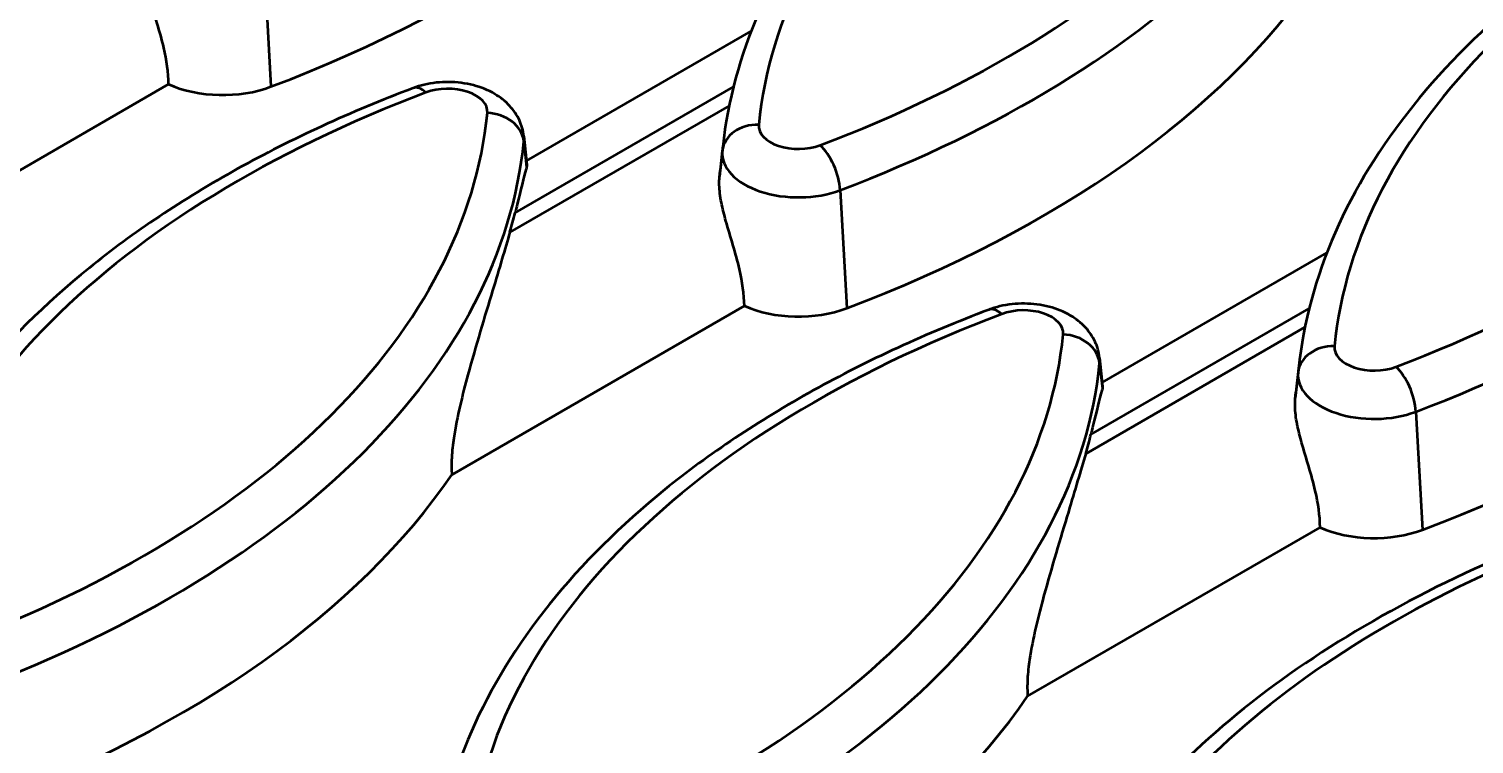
# Model space of a CAD drawing. Header units: millimetres. Extents: x 0 to 2219, y -32 to 1188.
# Drawn here: x 299.24 to 322.9, y 154.5 to 166.21 of the extents above; entities that cross this region are included whole.
import ezdxf

# ---------------------------------------------------------------- set-up
doc = ezdxf.new("R2010")
doc.units = ezdxf.units.MM
doc.header["$LTSCALE"] = 2
doc.layers.add('Sichtbar (ISO)', color=7, linetype='Continuous', lineweight=50)
doc.layers.add('Sichtbar schmal (ISO)', color=7, linetype='Continuous', lineweight=50)

msp = doc.modelspace()

# ---------------------------------------------------------------- linework, layer by layer
at = {"layer": 'Sichtbar (ISO)'}
for p, q in [((307.3832, 164.052), (311.0623, 166.1762)), ((296.7344, 162.5413), (301.5231, 165.3061)), ((307.3399, 164.4551), (307.3903, 163.9861)), ((310.5974, 164.2823), (310.5556, 163.8934)), ((316.8113, 160.4232), (320.4904, 162.5473)), ((306.1624, 158.9124), (310.9512, 161.6772)), ((316.768, 160.8263), (316.8184, 160.3572)), ((320.0255, 160.6534), (319.9837, 160.2645)), ((315.5905, 155.2836), (320.3793, 158.0483))]:
    msp.add_line(p, q, dxfattribs=at)
for centre, major_axis, start_param, end_param in [((292.1978, 174.969), (20.085, 0), 5.2921002, 5.9067594), ((301.6259, 171.3401), (20.085, 0), 5.2921002, 5.9067594), ((302.4084, 165.9654), (-1.445, 0), 0.9113221, 2.1505075), ((311.054, 167.7112), (20.085, 0), 5.2921002, 5.9067594), ((287.4837, 164.8081), (19.91, 0), 6.1148977, 6.1429316), ((311.8365, 162.3365), (-1.445, 0), 0.9113221, 2.1505075), ((296.9118, 161.1793), (19.91, 0), 6.1148977, 6.1429316), ((287.4837, 163.1751), (20.085, 0), 5.2921002, 5.9067594), ((321.2646, 158.7077), (-1.445, 0), 0.9113221, 2.1505075), ((296.9118, 159.5463), (20.085, 0), 5.2921002, 5.9067594)]:
    msp.add_ellipse(centre, major_axis=major_axis, ratio=0.5773503, start_param=start_param, end_param=end_param, dxfattribs=at)
for points, knots in [([(319.6682, 173.4081), (318.6434, 173.0207), (317.6784, 172.5773), (315.9001, 171.5905), (315.0868, 171.0473), (313.6395, 169.8754), (313.0056, 169.2468), (311.9421, 167.9204), (311.5124, 167.2225), (310.8803, 165.7796), (310.6781, 165.0344), (310.5974, 164.2823)], [2.93590568, 2.93590568, 2.93590568, 2.93590568, 3.12174204, 3.12174204, 3.30757839, 3.30757839, 3.49341475, 3.49341475, 3.67925111, 3.67925111, 3.86508746, 3.86508746, 3.86508746, 3.86508746]), ([(329.0963, 169.7793), (328.0715, 169.3919), (327.1065, 168.9484), (325.3282, 167.9616), (324.5149, 167.4184), (323.0676, 166.2466), (322.4337, 165.6179), (321.3701, 164.2915), (320.9405, 163.5936), (320.3084, 162.1507), (320.1062, 161.4055), (320.0255, 160.6534)], [2.93590568, 2.93590568, 2.93590568, 2.93590568, 3.12174204, 3.12174204, 3.30757839, 3.30757839, 3.49341475, 3.49341475, 3.67925111, 3.67925111, 3.86508746, 3.86508746, 3.86508746, 3.86508746]), ([(301.5231, 165.3061), (301.5198, 165.4942), (301.4922, 165.6984), (301.3839, 166.1702), (301.2928, 166.4408), (301.1942, 166.7909), (301.1671, 166.8951), (301.1274, 167.0976), (301.1151, 167.1961), (301.1113, 167.3307), (301.1129, 167.3781), (301.1174, 167.4246)], [0.04336489, 0.04336489, 0.04336489, 0.04336489, 0.19996601, 0.19996601, 0.39993202, 0.39993202, 0.47560066, 0.47560066, 0.55126929, 0.55126929, 0.59299387, 0.59299387, 0.59299387, 0.59299387]), ([(305.5261, 165.2432), (304.5013, 164.8558), (303.5363, 164.4123), (301.758, 163.4256), (300.9446, 162.8823), (299.4974, 161.7105), (298.8635, 161.0818), (297.7999, 159.7554), (297.3703, 159.0575), (296.7382, 157.6146), (296.536, 156.8695), (296.4552, 156.1174)], [2.93590568, 2.93590568, 2.93590568, 2.93590568, 3.12174204, 3.12174204, 3.30757839, 3.30757839, 3.49341475, 3.49341475, 3.67925111, 3.67925111, 3.86508746, 3.86508746, 3.86508746, 3.86508746]), ([(307.3399, 164.4551), (307.33, 164.548), (307.3039, 164.6372), (307.2259, 164.8058), (307.1719, 164.8827), (307.0373, 165.03), (306.9538, 165.0938), (306.7549, 165.2121), (306.6369, 165.2581), (306.3835, 165.3247), (306.2473, 165.3419), (305.9756, 165.3445), (305.8402, 165.3302), (305.6466, 165.2841), (305.5858, 165.2658), (305.5261, 165.2432)], [0.8473015, 0.8473015, 0.8473015, 0.8473015, 1.0461813, 1.0461813, 1.2705319, 1.2705319, 1.5560441, 1.5560441, 1.9290652, 1.9290652, 2.3395873, 2.3395873, 2.7469542, 2.7469542, 2.9359057, 2.9359057, 2.9359057, 2.9359057]), ([(307.3855, 163.947), (307.3831, 163.939), (307.3807, 163.9306), (307.3392, 163.7852), (307.2888, 163.5732), (307.2214, 163.2961), (307.21, 163.2496), (307.1982, 163.2012)], [0.70958265, 0.70958265, 0.70958265, 0.70958265, 0.73010989, 0.73010989, 1.0546565, 1.0546565, 1.11670002, 1.11670002, 1.11670002, 1.11670002]), ([(310.9512, 161.6772), (310.9479, 161.8653), (310.9203, 162.0695), (310.812, 162.5413), (310.7209, 162.8119), (310.6222, 163.162), (310.5952, 163.2662), (310.5555, 163.4688), (310.5432, 163.5672), (310.5394, 163.7018), (310.541, 163.7492), (310.5455, 163.7957)], [0.04336489, 0.04336489, 0.04336489, 0.04336489, 0.19996601, 0.19996601, 0.39993202, 0.39993202, 0.47560066, 0.47560066, 0.55126929, 0.55126929, 0.59299387, 0.59299387, 0.59299387, 0.59299387]), ([(310.5455, 163.7957), (310.5479, 163.8195), (310.5503, 163.843), (310.5537, 163.8754), (310.5547, 163.8844), (310.5556, 163.8934)], [0.709582647, 0.709582647, 0.709582647, 0.709582647, 0.73010989, 0.73010989, 0.738013886, 0.738013886, 0.738013886, 0.738013886]), ([(307.1125, 162.8828), (307.033, 162.6135), (306.9366, 162.2882), (306.7003, 161.5023), (306.5553, 161.0303), (306.3413, 160.242), (306.2441, 159.8564), (306.1786, 159.4094), (306.1658, 159.2969), (306.1547, 159.0896), (306.1557, 158.9943), (306.1624, 158.9124)], [-1.1741314, -1.1741314, -1.1741314, -1.1741314, -0.8282199, -0.8282199, -0.4165788, -0.4165788, -0.1554996, -0.1554996, -0.0777498, -0.0777498, -0.0059838, -0.0059838, -0.0059838, -0.0059838]), ([(316.768, 160.8263), (316.7581, 160.9191), (316.732, 161.0083), (316.654, 161.1769), (316.5999, 161.2538), (316.4654, 161.4011), (316.3819, 161.4649), (316.183, 161.5832), (316.065, 161.6293), (315.8116, 161.6958), (315.6754, 161.713), (315.4037, 161.7156), (315.2683, 161.7013), (315.0746, 161.6552), (315.0139, 161.6369), (314.9542, 161.6143)], [0.8473015, 0.8473015, 0.8473015, 0.8473015, 1.0461813, 1.0461813, 1.2705319, 1.2705319, 1.5560441, 1.5560441, 1.9290652, 1.9290652, 2.3395873, 2.3395873, 2.7469542, 2.7469542, 2.9359057, 2.9359057, 2.9359057, 2.9359057]), ([(314.9542, 161.6143), (313.9294, 161.2269), (312.9644, 160.7834), (311.1861, 159.7967), (310.3727, 159.2535), (308.9255, 158.0816), (308.2916, 157.4529), (307.228, 156.1266), (306.7984, 155.4287), (306.1662, 153.9857), (305.9641, 153.2406), (305.8833, 152.4885)], [2.93590568, 2.93590568, 2.93590568, 2.93590568, 3.12174204, 3.12174204, 3.30757839, 3.30757839, 3.49341475, 3.49341475, 3.67925111, 3.67925111, 3.86508746, 3.86508746, 3.86508746, 3.86508746]), ([(316.8136, 160.3182), (316.8112, 160.3101), (316.8087, 160.3017), (316.7673, 160.1563), (316.7169, 159.9443), (316.6495, 159.6673), (316.6381, 159.6207), (316.6263, 159.5723)], [0.70958265, 0.70958265, 0.70958265, 0.70958265, 0.73010989, 0.73010989, 1.0546565, 1.0546565, 1.11670002, 1.11670002, 1.11670002, 1.11670002]), ([(319.9736, 160.1669), (319.976, 160.1906), (319.9784, 160.2141), (319.9818, 160.2466), (319.9827, 160.2555), (319.9837, 160.2645)], [0.709582647, 0.709582647, 0.709582647, 0.709582647, 0.73010989, 0.73010989, 0.738013886, 0.738013886, 0.738013886, 0.738013886]), ([(320.3793, 158.0483), (320.376, 158.2364), (320.3484, 158.4407), (320.2401, 158.9124), (320.149, 159.1831), (320.0503, 159.5331), (320.0233, 159.6373), (319.9836, 159.8399), (319.9713, 159.9384), (319.9675, 160.073), (319.9691, 160.1203), (319.9736, 160.1669)], [0.04336489, 0.04336489, 0.04336489, 0.04336489, 0.19996601, 0.19996601, 0.39993202, 0.39993202, 0.47560066, 0.47560066, 0.55126929, 0.55126929, 0.59299387, 0.59299387, 0.59299387, 0.59299387]), ([(316.5406, 159.2539), (316.4611, 158.9846), (316.3647, 158.6593), (316.1284, 157.8734), (315.9834, 157.4014), (315.7694, 156.6131), (315.6722, 156.2275), (315.6067, 155.7805), (315.5939, 155.668), (315.5828, 155.4608), (315.5838, 155.3655), (315.5905, 155.2836)], [-1.1741314, -1.1741314, -1.1741314, -1.1741314, -0.8282199, -0.8282199, -0.4165788, -0.4165788, -0.1554996, -0.1554996, -0.0777498, -0.0777498, -0.0059838, -0.0059838, -0.0059838, -0.0059838]), ([(324.3823, 157.9854), (323.4828, 157.6454), (322.6294, 157.2622), (321.0365, 156.4177), (320.297, 155.9564), (318.9512, 154.9653), (318.3449, 154.4354), (317.2828, 153.3176), (316.827, 152.7296), (316.0819, 151.5083), (315.7927, 150.8749), (315.5939, 150.2278)], [2.93590568, 2.93590568, 2.93590568, 2.93590568, 3.09901472, 3.09901472, 3.26212377, 3.26212377, 3.42523281, 3.42523281, 3.58834185, 3.58834185, 3.7514509, 3.7514509, 3.7514509, 3.7514509])]:
    msp.add_open_spline(points, degree=3, knots=knots, dxfattribs=at)
for points in [[(307.3903, 163.9861), (307.3914, 163.9754), (307.3898, 163.9622), (307.3855, 163.947)], [(316.8184, 160.3572), (316.8195, 160.3465), (316.8179, 160.3333), (316.8136, 160.3182)]]:
    msp.add_open_spline(points, degree=3, dxfattribs=at)
at = {"layer": 'Sichtbar schmal (ISO)'}
for p, q in [((303.092, 167.2016), (303.2, 165.2675)), ((307.1982, 163.2012), (310.7725, 165.2648)), ((310.7022, 164.9553), (307.1125, 162.8828)), ((307.3404, 164.3702), (307.3855, 163.947)), ((310.5906, 164.2159), (310.5455, 163.7957)), ((312.5201, 163.5728), (312.6281, 161.6386)), ((316.6263, 159.5723), (320.2006, 161.6359)), ((320.1303, 161.3264), (316.5406, 159.2539)), ((316.7684, 160.7413), (316.8136, 160.3182)), ((320.0187, 160.5871), (319.9736, 160.1669)), ((321.9482, 159.9439), (322.0562, 158.0097))]:
    msp.add_line(p, q, dxfattribs=at)
for centre, major_axis, ratio, start_param, end_param in [((330.4472, 164.0192), (-19.2902, 0), 0.5773503, 5.2921002, 6.2270729), ((301.6259, 173.6263), (19.2902, 0), 0.5773503, 5.2921002, 6.2270729), ((301.6259, 173.1791), (19.8879, 0), 0.5773503, 5.2921002, 6.2270729), ((339.8753, 160.3903), (-19.2902, 0), 0.5773503, 5.2921002, 6.2270729), ((311.054, 169.9974), (19.2902, 0), 0.5773503, 5.2921002, 6.2270729), ((311.054, 169.5502), (19.8879, 0), 0.5773503, 5.2921002, 6.2270729), ((305.7382, 164.6819), (-0.2122, 0.5612), 0.4472624, 5.5814881, 6.2831853), ((306.0944, 164.8578), (0.6502, 0), 0.5773503, 6.2270729, 8.4336928), ((316.3051, 155.8542), (-19.2902, 0), 0.5773503, 5.2921002, 6.2270729), ((287.4837, 165.4613), (19.2902, 0), 0.5773503, 5.2921002, 6.2270729), ((306.7436, 164.3468), (0.5972, -0.0581), 0.8152115, 0.1664141, 1.6499439), ((311.1874, 164.1539), (-0.5972, 0.0581), 0.8152115, 4.7915366, 6.2750665), ((311.8365, 164.6227), (-0.6502, 0), 0.5773503, 6.2270729, 8.4336928), ((287.4837, 165.0141), (19.8879, 0), 0.5773503, 5.2921002, 6.2270729), ((306.0944, 164.4106), (1.2479, 0), 0.5773503, 6.2270729, 6.3450887), ((330.4472, 163.572), (-19.8879, 0), 0.5773503, 6.221282, 6.2270729), ((312.1927, 163.8188), (0.2122, -0.5612), 0.4472624, 0.9563656, 2.4398955), ((311.8365, 164.1755), (-1.2479, 0), 0.5773503, 6.2270729, 8.4336928), ((315.1663, 161.0531), (-0.2122, 0.5612), 0.4472624, 5.5814881, 6.2831853), ((325.7332, 152.2253), (-19.2902, 0), 0.5773503, 5.2921002, 6.2270729), ((315.5225, 161.2289), (0.6502, 0), 0.5773503, 6.2270729, 8.4336928), ((296.9118, 161.8324), (19.2902, 0), 0.5773503, 5.2921002, 6.2270729), ((316.1717, 160.7179), (0.5972, -0.0581), 0.8152115, 0.1664141, 1.6499439), ((320.6154, 160.525), (-0.5972, 0.0581), 0.8152115, 4.7915366, 6.2750665), ((321.2646, 160.9939), (-0.6502, 0), 0.5773503, 6.2270729, 8.4336928), ((296.9118, 161.3852), (19.8879, 0), 0.5773503, 5.2921002, 6.2270729), ((315.5225, 160.7817), (1.2479, 0), 0.5773503, 6.2270729, 6.3450887), ((321.2646, 160.5467), (-1.2479, 0), 0.5773503, 6.2270729, 8.4336928), ((339.8753, 159.9431), (-19.8879, 0), 0.5773503, 6.221282, 6.2270729), ((321.6208, 160.1899), (0.2122, -0.5612), 0.4472624, 0.9563656, 2.4398955), ((335.1612, 148.5965), (-19.2902, 0), 0.5773503, 5.2921002, 6.0913587), ((306.3399, 158.2036), (19.2902, 0), 0.5773503, 5.6822147, 6.2270729), ((306.3399, 157.7564), (19.8879, 0), 0.5773503, 5.6846007, 6.2270729)]:
    msp.add_ellipse(centre, major_axis=major_axis, ratio=ratio, start_param=start_param, end_param=end_param, dxfattribs=at)

doc.saveas('drawing.dxf')
